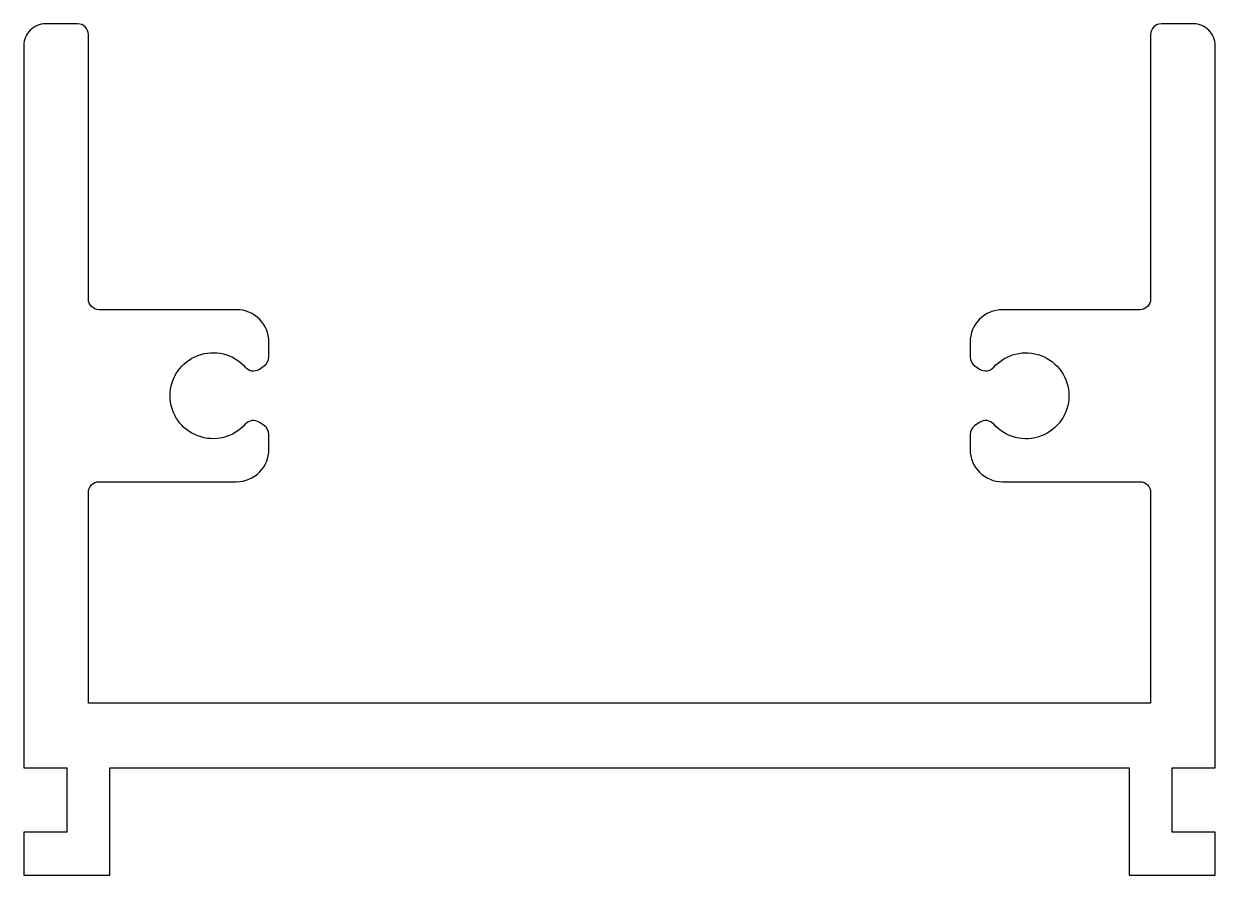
# Model space of a CAD drawing. Extents: x 619.2 to 674.6, y 480.8 to 520.4.
import ezdxf

# ---------------------------------------------------------------- set-up
doc = ezdxf.new("R2010")
doc.units = 0
doc.layers.add('ANA', color=220, linetype='CONTINUOUS')

msp = doc.modelspace()

# ---------------------------------------------------------------- linework, layer by layer
at = {"layer": 'ANA', "color": 0}
msp.add_lwpolyline([(622.713, 499.095), (629.116, 499.098, 0.414214), (630.616, 500.598), (630.616, 501.294, 0.250158), (630.395, 501.709), (630.172, 501.858, 0.375785), (629.519, 501.774, -2.643695), (629.519, 504.421, 0.375785), (630.172, 504.337), (630.395, 504.486, 0.250158), (630.616, 504.901), (630.616, 505.598, 0.414214), (629.116, 507.098), (622.72, 507.095, -0.41431), (622.22, 507.595), (622.22, 519.896, 0.414214), (621.72, 520.396), (620.22, 520.396, 0.414214), (619.22, 519.396), (619.22, 485.796), (621.22, 485.796), (621.22, 482.796), (619.22, 482.796), (619.22, 480.796), (623.22, 480.796), (623.22, 485.796), (670.62, 485.796), (670.62, 480.796), (674.62, 480.796), (674.62, 482.796), (672.62, 482.796), (672.62, 485.796), (674.62, 485.796), (674.62, 519.396, 0.414214), (673.62, 520.396), (672.12, 520.396, 0.414214), (671.62, 519.896), (671.62, 507.596, -0.414214), (671.12, 507.096), (664.723, 507.096, 0.414214), (663.223, 505.596), (663.223, 504.899, 0.250158), (663.445, 504.484), (663.667, 504.335, 0.375785), (664.32, 504.419, -2.643695), (664.32, 501.772, 0.375785), (663.667, 501.856), (663.445, 501.707, 0.250158), (663.223, 501.292), (663.223, 500.596, 0.414214), (664.723, 499.096), (671.12, 499.096, -0.414214), (671.62, 498.596), (671.62, 488.796), (622.22, 488.796), (622.22, 498.596, -0.414214), (622.72, 499.096)], format="xyb", dxfattribs=at)

doc.saveas('drawing.dxf')
